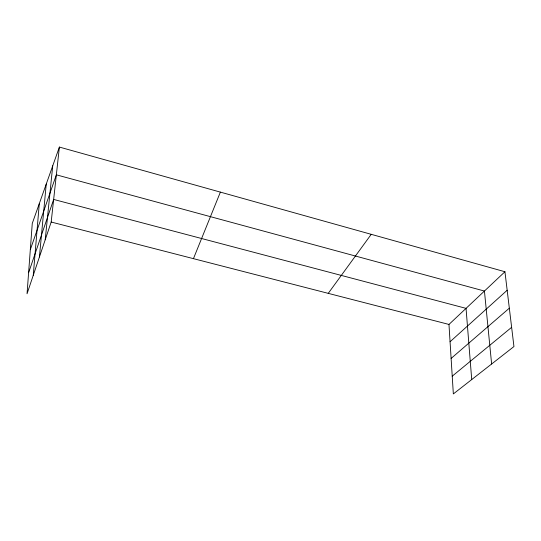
<?xml version="1.0" encoding="UTF-8"?>
<svg xmlns="http://www.w3.org/2000/svg" width="541" height="541" viewBox="0 0 541 541"><rect width="100%" height="100%" fill="white"/><g stroke="black" fill="none" stroke-linecap="round" stroke-linejoin="round"><path stroke-width="0.81" d="M33.258 275.308L39.29 203.639M39.425 256.968L46.242 184.068M45.207 239.785L52.727 165.816M59.388 147.071L32.264 223.426L27.05 293.756L51.179 222.033L59.388 147.071L504.942 271.738L513.95 346.551L453.344 393.929L448.976 324.438L504.942 271.738M28.612 272.705L53.654 199.433L466.044 308.363L471.725 379.566M30.323 249.631L56.352 174.824L484.432 291.051L491.634 363.998M193.441 258.659L220.383 192.116M328.245 293.357L371.227 234.327M450.065 341.743L507.167 290.26M451.113 358.433L509.331 308.187M452.229 376.171L511.63 327.319M51.179 222.033L448.976 324.438"/></g></svg>
